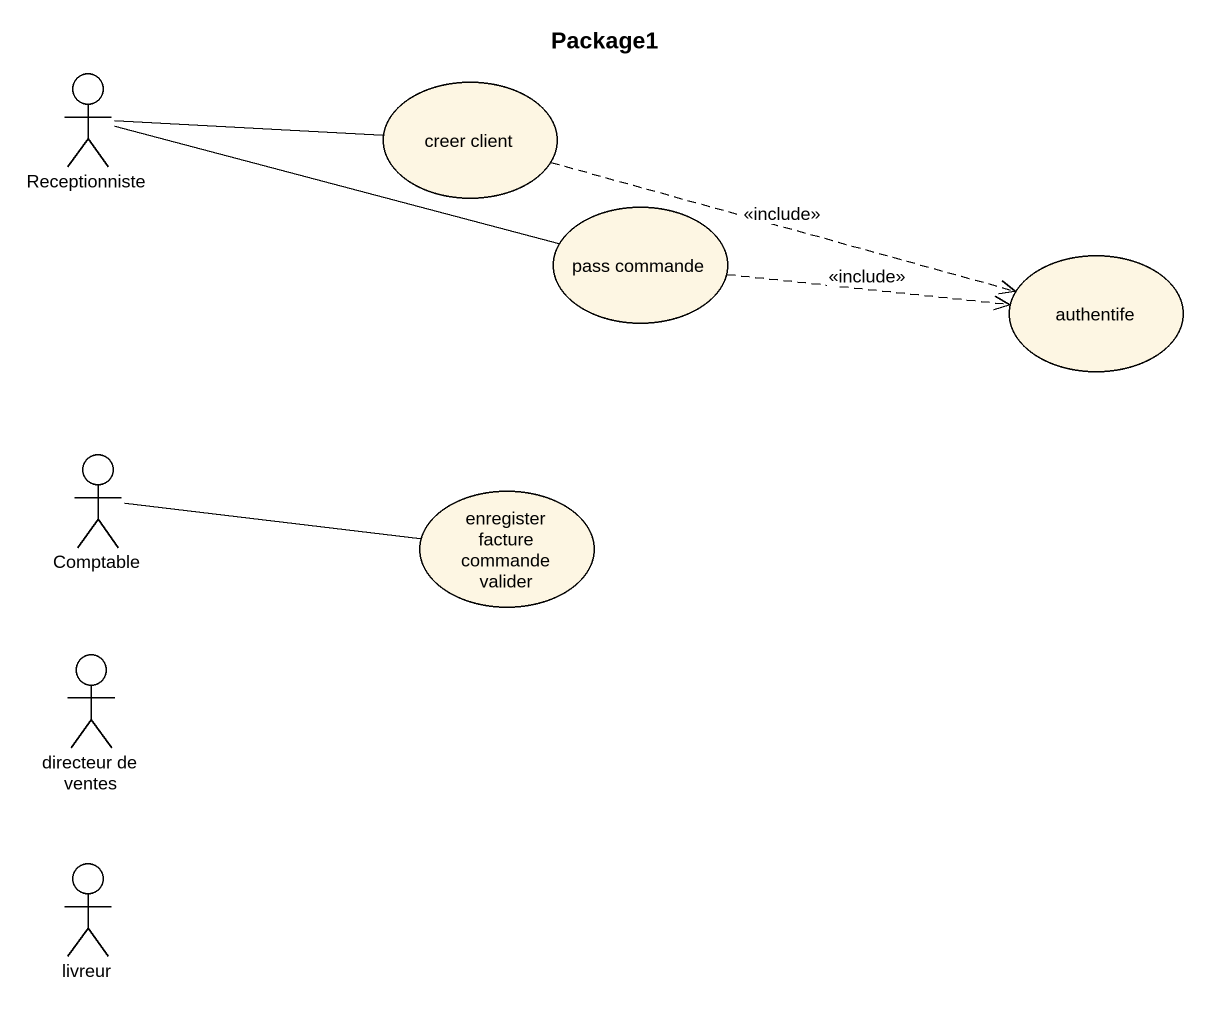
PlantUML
@startuml
title Package1
actor Receptionniste
usecase "creer client" as creer_client
usecase "pass commande" as pass_commande
usecase authentife
actor Comptable
usecase "enregister facture commande valider" as enregister_facture_commande
actor "directeur de ventes" as directeur_de_ventes
actor livreur
Receptionniste -right- creer_client
Receptionniste -right- pass_commande
creer_client .right.> authentife : <<include>>
pass_commande .right.> authentife : <<include>>
Comptable -right- enregister_facture_commande
@enduml
